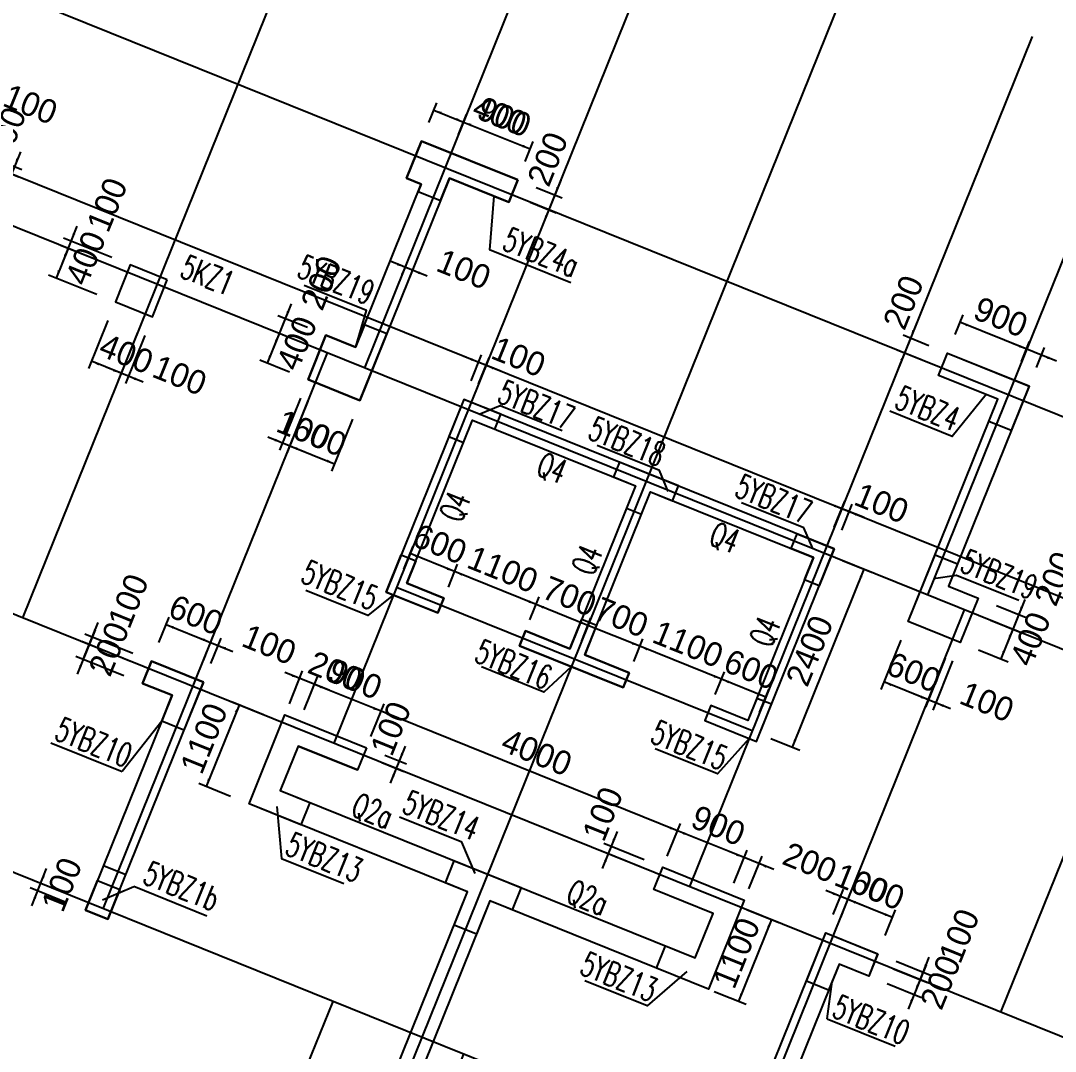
# Model space of a CAD drawing. Extents: x 387171 to 699106, y 11966 to 245688.
# Drawn here: x 540834 to 553783, y 78279 to 91178 of the extents above; entities that cross this region are included whole.
import ezdxf

# ---------------------------------------------------------------- set-up
doc = ezdxf.new("R2010")
doc.units = 0
doc.header["$LTSCALE"] = 100
doc.header["$MEASUREMENT"] = 0
doc.linetypes.add('DASHED', pattern=[19.05, 12.7, -6.35])
for name, color, linetype in [('b边缘构件', 235, 'Continuous'), ('colu-主楼', 7, 'Continuous'), ('COLU_DASH', 9, 'DASHED'), ('DOTE', 253, 'Continuous'), ('wall-主楼', 2, 'Continuous'), ('Y阴影', 254, 'Continuous'), ('剪力墙身标注', 7, 'Continuous'), ('小尺寸', 4, 'Continuous'), ('边缘构件标注', 1, 'Continuous')]:
    doc.layers.add(name, color=color, linetype=linetype)
doc.styles.get("Standard").update_dxf_attribs({"font": 'standard'})
doc.styles.add('tk', font='tk')
doc.dimstyles.get("Standard").update_dxf_attribs({"dimtxt": 300, "dimasz": 100, "dimexe": 100, "dimexo": 250, "dimgap": 100, "dimtad": 0, "dimtoh": 1, "dimdec": 0, "dimdsep": 46, "dimcen": 0.09, "dimclrt": 7, "dimadec": 0, "dimazin": 0, "dimtfac": 1, "dimtdec": 4, "dimtofl": 0, "dimtmove": 0, "dimatfit": 3, "dimfxl": 1, "dimtolj": 1, "dimtzin": 0, "dimarcsym": 0})

# ---------------------------------------------------------------- blocks, each defined once
blk = doc.blocks.new('*D2423')
at = {"layer": '小尺寸', "color": 0, "linetype": 'ByBlock', "lineweight": -2}
for p, q in [((541538, 88606), (541351, 88142)), ((541973, 88215), (541370, 88458)), ((541936, 88122), (541333, 88365))]:
    blk.add_line(p, q, dxfattribs=at)
for points in [[(541463, 88420), (541485, 88519), (541516, 88507)], [(541426, 88328), (541404, 88229), (541373, 88241)]]:
    blk.add_solid(points, dxfattribs=at)
at = {"layer": '小尺寸', "color": 7, "linetype": 'Continuous', "lineweight": -2, "insert": (541916, 88874), "char_height": 300, "width": 476.67, "attachment_point": 5, "rotation": 68.0454, "style": 'tk'}
blk.add_mtext('100', dxfattribs=at)
blk = doc.blocks.new('*D2305')
at = {"layer": '小尺寸', "color": 0, "linetype": 'ByBlock', "lineweight": -2}
for p, q in [((541426, 88328), (541276, 87957)), ((541936, 88122), (541333, 88365)), ((541786, 87751), (541183, 87994))]:
    blk.add_line(p, q, dxfattribs=at)
for points in [[(541426, 88328), (541404, 88229), (541373, 88241)], [(541276, 87957), (541298, 88056), (541329, 88043)]]:
    blk.add_solid(points, dxfattribs=at)
at = {"layer": '小尺寸', "color": 7, "linetype": 'Continuous', "lineweight": -2, "insert": (541646, 88207), "char_height": 300, "width": 576.67, "attachment_point": 5, "rotation": 68.0454, "style": 'tk'}
blk.add_mtext('400', dxfattribs=at)
blk = doc.blocks.new('*D3203')
at = {"layer": '小尺寸', "color": 0, "linetype": 'ByBlock', "lineweight": -2}
for p, q in [((542296, 87276), (542053, 86673)), ((542388, 87239), (542145, 86636)), ((542368, 86654), (541905, 86841))]:
    blk.add_line(p, q, dxfattribs=at)
for points in [[(542090, 86766), (541991, 86788), (542003, 86819)], [(542183, 86729), (542282, 86707), (542269, 86676)]]:
    blk.add_solid(points, dxfattribs=at)
at = {"layer": '小尺寸', "color": 7, "linetype": 'Continuous', "lineweight": -2, "insert": (542824, 86740), "char_height": 300, "width": 476.67, "attachment_point": 5, "rotation": 338.0454, "style": 'tk'}
blk.add_mtext('100', dxfattribs=at)
blk = doc.blocks.new('*D2912')
at = {"layer": '小尺寸', "color": 0, "linetype": 'ByBlock', "lineweight": -2}
for p, q in [((541925, 87426), (541682, 86823)), ((542296, 87276), (542053, 86673)), ((542090, 86766), (541719, 86916))]:
    blk.add_line(p, q, dxfattribs=at)
for points in [[(541719, 86916), (541818, 86894), (541806, 86863)], [(542090, 86766), (541991, 86788), (542003, 86819)]]:
    blk.add_solid(points, dxfattribs=at)
at = {"layer": '小尺寸', "color": 7, "linetype": 'Continuous', "lineweight": -2, "insert": (542156, 87009), "char_height": 300, "width": 576.67, "attachment_point": 5, "rotation": 338.0454, "style": 'tk'}
blk.add_mtext('400', dxfattribs=at)
blk = doc.blocks.new('*D3437')
at = {"layer": '小尺寸', "color": 0, "linetype": 'ByBlock', "lineweight": -2}
for p, q in [((540971, 80101), (541158, 80565)), ((541413, 80138), (540953, 80324)), ((541450, 80231), (540991, 80417))]:
    blk.add_line(p, q, dxfattribs=at)
for points in [[(541084, 80379), (541106, 80478), (541136, 80466)], [(541046, 80286), (541024, 80187), (540993, 80200)]]:
    blk.add_solid(points, dxfattribs=at)
at = {"layer": '小尺寸', "color": 7, "linetype": 'Continuous', "lineweight": -2, "insert": (541348, 80366), "char_height": 300, "width": 476.67, "attachment_point": 5, "rotation": 68.0454, "style": 'tk'}
blk.add_mtext('100', dxfattribs=at)
blk = doc.blocks.new('*D3502')
at = {"layer": '小尺寸', "color": 0, "linetype": 'ByBlock', "lineweight": -2}
for p, q in [((553401, 83932), (553176, 83375)), ((553048, 83859), (553419, 83709)), ((552973, 83673), (553344, 83523))]:
    blk.add_line(p, q, dxfattribs=at)
for points in [[(553326, 83747), (553348, 83845), (553379, 83833)], [(553251, 83561), (553229, 83462), (553198, 83474)]]:
    blk.add_solid(points, dxfattribs=at)
at = {"layer": '小尺寸', "color": 7, "linetype": 'Continuous', "lineweight": -2, "insert": (553777, 84196), "char_height": 300, "width": 566.67, "attachment_point": 5, "rotation": 68.0454, "style": 'tk'}
blk.add_mtext('200', dxfattribs=at)
blk = doc.blocks.new('*D3094')
at = {"layer": '小尺寸', "color": 0, "linetype": 'ByBlock', "lineweight": -2}
for p, q in [((552973, 83673), (553344, 83523)), ((553251, 83561), (553102, 83190)), ((552823, 83302), (553194, 83152))]:
    blk.add_line(p, q, dxfattribs=at)
for points in [[(553251, 83561), (553229, 83462), (553198, 83474)], [(553102, 83190), (553123, 83289), (553154, 83276)]]:
    blk.add_solid(points, dxfattribs=at)
at = {"layer": '小尺寸', "color": 7, "linetype": 'Continuous', "lineweight": -2, "insert": (553472, 83440), "char_height": 300, "width": 576.67, "attachment_point": 5, "rotation": 68.0454, "style": 'tk'}
blk.add_mtext('400', dxfattribs=at)
blk = doc.blocks.new('*D3990')
at = {"layer": '小尺寸', "color": 0, "linetype": 'ByBlock', "lineweight": -2}
for p, q in [((553362, 86913), (553462, 87161)), ((553796, 86918), (553239, 87143)), ((553548, 86838), (553648, 87086))]:
    blk.add_line(p, q, dxfattribs=at)
for points in [[(553425, 87068), (553326, 87090), (553338, 87121)], [(553610, 86993), (553709, 86971), (553697, 86940)]]:
    blk.add_solid(points, dxfattribs=at)
at = {"layer": '小尺寸', "color": 7, "linetype": 'Continuous', "lineweight": -2, "insert": (554247, 87006), "char_height": 300, "width": 566.67, "attachment_point": 5, "rotation": 338.0454, "style": 'tk'}
blk.add_mtext('200', dxfattribs=at)
blk = doc.blocks.new('*D3899')
at = {"layer": '小尺寸', "color": 0, "linetype": 'ByBlock', "lineweight": -2}
for p, q in [((552528, 87249), (552628, 87497)), ((553425, 87068), (552590, 87404)), ((553362, 86913), (553462, 87161))]:
    blk.add_line(p, q, dxfattribs=at)
for points in [[(552590, 87404), (552689, 87382), (552677, 87352)], [(553425, 87068), (553326, 87090), (553338, 87121)]]:
    blk.add_solid(points, dxfattribs=at)
at = {"layer": '小尺寸', "color": 7, "linetype": 'Continuous', "lineweight": -2, "insert": (553101, 87468), "char_height": 300, "width": 556.67, "attachment_point": 5, "rotation": 338.0454, "style": 'tk'}
blk.add_mtext('900', dxfattribs=at)
blk = doc.blocks.new('*D3651')
at = {"layer": '小尺寸', "color": 0, "linetype": 'ByBlock', "lineweight": -2}
for p, q in [((552405, 83201), (552157, 82585)), ((552498, 83164), (552250, 82548)), ((552473, 82566), (552009, 82753))]:
    blk.add_line(p, q, dxfattribs=at)
for points in [[(552194, 82678), (552095, 82700), (552108, 82731)], [(552287, 82641), (552386, 82619), (552374, 82588)]]:
    blk.add_solid(points, dxfattribs=at)
at = {"layer": '小尺寸', "color": 7, "linetype": 'Continuous', "lineweight": -2, "insert": (552928, 82652), "char_height": 300, "width": 476.67, "attachment_point": 5, "rotation": 338.0454, "style": 'tk'}
blk.add_mtext('100', dxfattribs=at)
blk = doc.blocks.new('*D4401')
at = {"layer": '小尺寸', "color": 0, "linetype": 'ByBlock', "lineweight": -2}
for p, q in [((551849, 83425), (551600, 82809)), ((552405, 83201), (552157, 82585)), ((552194, 82678), (551638, 82902))]:
    blk.add_line(p, q, dxfattribs=at)
for points in [[(551638, 82902), (551737, 82880), (551724, 82849)], [(552194, 82678), (552095, 82700), (552108, 82731)]]:
    blk.add_solid(points, dxfattribs=at)
at = {"layer": '小尺寸', "color": 7, "linetype": 'Continuous', "lineweight": -2, "insert": (552010, 83022), "char_height": 300, "width": 556.67, "attachment_point": 5, "rotation": 338.0454, "style": 'tk'}
blk.add_mtext('600', dxfattribs=at)
blk = doc.blocks.new('*D4143')
at = {"layer": '小尺寸', "color": 0, "linetype": 'ByBlock', "lineweight": -2}
for p, q in [((551389, 84958), (550925, 85145)), ((551017, 84839), (551148, 85163)), ((551110, 84801), (551240, 85126))]:
    blk.add_line(p, q, dxfattribs=at)
for points in [[(551110, 85071), (551011, 85093), (551024, 85123)], [(551203, 85033), (551302, 85011), (551290, 84980)]]:
    blk.add_solid(points, dxfattribs=at)
at = {"layer": '小尺寸', "color": 7, "linetype": 'Continuous', "lineweight": -2, "insert": (551610, 85139), "char_height": 300, "width": 476.67, "attachment_point": 5, "rotation": 338.0454, "style": 'tk'}
blk.add_mtext('100', dxfattribs=at)
blk = doc.blocks.new('*D469')
at = {"layer": '小尺寸', "color": 0, "linetype": 'ByBlock', "lineweight": -2}
for p, q in [((546844, 86790), (546380, 86977)), ((546472, 86671), (546603, 86995)), ((546565, 86633), (546696, 86958))]:
    blk.add_line(p, q, dxfattribs=at)
for points in [[(546566, 86903), (546467, 86925), (546479, 86955)], [(546658, 86865), (546757, 86843), (546745, 86812)]]:
    blk.add_solid(points, dxfattribs=at)
at = {"layer": '小尺寸', "color": 7, "linetype": 'Continuous', "lineweight": -2, "insert": (547066, 86971), "char_height": 300, "width": 476.67, "attachment_point": 5, "rotation": 338.0454, "style": 'tk'}
blk.add_mtext('100', dxfattribs=at)
blk = doc.blocks.new('*D201')
at = {"layer": '小尺寸', "color": 0, "linetype": 'ByBlock', "lineweight": -2}
for p, q in [((551388, 84312), (550491, 82086)), ((551118, 84421), (551481, 84274)), ((550221, 82195), (550584, 82048))]:
    blk.add_line(p, q, dxfattribs=at)
for points in [[(551388, 84312), (551366, 84213), (551336, 84225)], [(550491, 82086), (550513, 82185), (550544, 82172)]]:
    blk.add_solid(points, dxfattribs=at)
at = {"layer": '小尺寸', "color": 7, "linetype": 'Continuous', "lineweight": -2, "insert": (550708, 83292), "char_height": 300, "width": 785, "attachment_point": 5, "rotation": 68.0454, "style": 'tk'}
blk.add_mtext('2400', dxfattribs=at)
blk = doc.blocks.new('*D1823')
at = {"layer": '小尺寸', "color": 0, "linetype": 'ByBlock', "lineweight": -2}
for p, q in [((549526, 82744), (549641, 83030)), ((550160, 82713), (549603, 82937)), ((550082, 82520), (550197, 82806))]:
    blk.add_line(p, q, dxfattribs=at)
for points in [[(549603, 82937), (549702, 82915), (549690, 82885)], [(550160, 82713), (550061, 82735), (550073, 82766)]]:
    blk.add_solid(points, dxfattribs=at)
at = {"layer": '小尺寸', "color": 7, "linetype": 'Continuous', "lineweight": -2, "insert": (549975, 83057), "char_height": 300, "width": 556.67, "attachment_point": 5, "rotation": 338.0454, "style": 'tk'}
blk.add_mtext('600', dxfattribs=at)
blk = doc.blocks.new('*D1424')
at = {"layer": '小尺寸', "color": 0, "linetype": 'ByBlock', "lineweight": -2}
for p, q in [((548506, 83156), (548621, 83441)), ((549603, 82937), (548583, 83349)), ((549526, 82744), (549641, 83030))]:
    blk.add_line(p, q, dxfattribs=at)
for points in [[(548583, 83349), (548682, 83327), (548670, 83296)], [(549603, 82937), (549505, 82959), (549517, 82990)]]:
    blk.add_solid(points, dxfattribs=at)
at = {"layer": '小尺寸', "color": 7, "linetype": 'Continuous', "lineweight": -2, "insert": (549187, 83375), "char_height": 300, "width": 685, "attachment_point": 5, "rotation": 338.0454, "style": 'tk'}
blk.add_mtext('1100', dxfattribs=at)
blk = doc.blocks.new('*D2313')
at = {"layer": '小尺寸', "color": 0, "linetype": 'ByBlock', "lineweight": -2}
for p, q in [((547856, 83417), (547971, 83703)), ((548583, 83349), (547934, 83610)), ((548506, 83156), (548621, 83441))]:
    blk.add_line(p, q, dxfattribs=at)
for points in [[(547934, 83610), (548033, 83588), (548021, 83558)], [(548583, 83349), (548484, 83371), (548497, 83401)]]:
    blk.add_solid(points, dxfattribs=at)
at = {"layer": '小尺寸', "color": 7, "linetype": 'Continuous', "lineweight": -2, "insert": (548352, 83711), "char_height": 300, "width": 566.67, "attachment_point": 5, "rotation": 338.0454, "style": 'tk'}
blk.add_mtext('700', dxfattribs=at)
blk = doc.blocks.new('*D2208')
at = {"layer": '小尺寸', "color": 0, "linetype": 'ByBlock', "lineweight": -2}
for p, q in [((547207, 83679), (547322, 83965)), ((547934, 83610), (547285, 83872)), ((547856, 83417), (547971, 83703))]:
    blk.add_line(p, q, dxfattribs=at)
for points in [[(547285, 83872), (547384, 83850), (547371, 83819)], [(547934, 83610), (547835, 83632), (547847, 83663)]]:
    blk.add_solid(points, dxfattribs=at)
at = {"layer": '小尺寸', "color": 7, "linetype": 'Continuous', "lineweight": -2, "insert": (547703, 83973), "char_height": 300, "width": 566.67, "attachment_point": 5, "rotation": 338.0454, "style": 'tk'}
blk.add_mtext('700', dxfattribs=at)
blk = doc.blocks.new('*D1956')
at = {"layer": '小尺寸', "color": 0, "linetype": 'ByBlock', "lineweight": -2}
for p, q in [((546187, 84090), (546302, 84376)), ((547285, 83872), (546265, 84283)), ((547207, 83679), (547322, 83965))]:
    blk.add_line(p, q, dxfattribs=at)
for points in [[(546265, 84283), (546364, 84261), (546351, 84231)], [(547285, 83872), (547186, 83894), (547198, 83925)]]:
    blk.add_solid(points, dxfattribs=at)
at = {"layer": '小尺寸', "color": 7, "linetype": 'Continuous', "lineweight": -2, "insert": (546868, 84310), "char_height": 300, "width": 685, "attachment_point": 5, "rotation": 338.0454, "style": 'tk'}
blk.add_mtext('1100', dxfattribs=at)
blk = doc.blocks.new('*D2747')
at = {"layer": '小尺寸', "color": 0, "linetype": 'ByBlock', "lineweight": -2}
for p, q in [((545630, 84315), (545745, 84600)), ((546265, 84283), (545708, 84508)), ((546187, 84090), (546302, 84376))]:
    blk.add_line(p, q, dxfattribs=at)
for points in [[(545708, 84508), (545807, 84486), (545795, 84455)], [(546265, 84283), (546166, 84305), (546178, 84336)]]:
    blk.add_solid(points, dxfattribs=at)
at = {"layer": '小尺寸', "color": 7, "linetype": 'Continuous', "lineweight": -2, "insert": (546080, 84627), "char_height": 300, "width": 556.67, "attachment_point": 5, "rotation": 338.0454, "style": 'tk'}
blk.add_mtext('600', dxfattribs=at)
blk = doc.blocks.new('*D2466')
at = {"layer": '小尺寸', "color": 0, "linetype": 'ByBlock', "lineweight": -2}
for p, q in [((545942, 89904), (546042, 90152)), ((546005, 90059), (546376, 89909)), ((546313, 89754), (546413, 90002))]:
    blk.add_line(p, q, dxfattribs=at)
for points in [[(546005, 90059), (546104, 90037), (546092, 90006)], [(546376, 89909), (546277, 89931), (546290, 89962)]]:
    blk.add_solid(points, dxfattribs=at)
at = {"layer": '小尺寸', "color": 7, "linetype": 'Continuous', "lineweight": -2, "insert": (546830, 89996), "char_height": 300, "width": 576.67, "attachment_point": 5, "rotation": 338.0454, "style": 'tk'}
blk.add_mtext('400', dxfattribs=at)
blk = doc.blocks.new('*D3578')
at = {"layer": '小尺寸', "color": 0, "linetype": 'ByBlock', "lineweight": -2}
for p, q in [((546313, 89754), (546413, 90002)), ((546376, 89909), (547211, 89573)), ((547148, 89417), (547248, 89666))]:
    blk.add_line(p, q, dxfattribs=at)
for points in [[(546376, 89909), (546475, 89887), (546463, 89856)], [(547211, 89573), (547112, 89595), (547124, 89626)]]:
    blk.add_solid(points, dxfattribs=at)
at = {"layer": '小尺寸', "color": 7, "linetype": 'Continuous', "lineweight": -2, "insert": (546887, 89973), "char_height": 300, "width": 556.67, "attachment_point": 5, "rotation": 338.0454, "style": 'tk'}
blk.add_mtext('900', dxfattribs=at)
blk = doc.blocks.new('*D3315')
at = {"layer": '小尺寸', "color": 0, "linetype": 'ByBlock', "lineweight": -2}
for p, q in [((544219, 87633), (543994, 87077)), ((544422, 87336), (544051, 87485)), ((544347, 87150), (543976, 87299))]:
    blk.add_line(p, q, dxfattribs=at)
for points in [[(544144, 87448), (544166, 87547), (544197, 87534)], [(544069, 87262), (544047, 87163), (544016, 87176)]]:
    blk.add_solid(points, dxfattribs=at)
at = {"layer": '小尺寸', "color": 7, "linetype": 'Continuous', "lineweight": -2, "insert": (544595, 87897), "char_height": 300, "width": 566.67, "attachment_point": 5, "rotation": 68.0454, "style": 'tk'}
blk.add_mtext('200', dxfattribs=at)
blk = doc.blocks.new('*D4075')
at = {"layer": '小尺寸', "color": 0, "linetype": 'ByBlock', "lineweight": -2}
for p, q in [((544347, 87150), (543976, 87299)), ((544069, 87262), (543919, 86891)), ((544198, 86779), (543827, 86928))]:
    blk.add_line(p, q, dxfattribs=at)
for points in [[(544069, 87262), (544047, 87163), (544016, 87176)], [(543919, 86891), (543941, 86990), (543972, 86978)]]:
    blk.add_solid(points, dxfattribs=at)
at = {"layer": '小尺寸', "color": 7, "linetype": 'Continuous', "lineweight": -2, "insert": (544290, 87141), "char_height": 300, "width": 576.67, "attachment_point": 5, "rotation": 68.0454, "style": 'tk'}
blk.add_mtext('400', dxfattribs=at)
blk = doc.blocks.new('*D3829')
at = {"layer": '小尺寸', "color": 0, "linetype": 'ByBlock', "lineweight": -2}
for p, q in [((544336, 86454), (544073, 85801)), ((544429, 86416), (544166, 85764)), ((543925, 85969), (544389, 85782))]:
    blk.add_line(p, q, dxfattribs=at)
for points in [[(544110, 85894), (544011, 85916), (544024, 85947)], [(544203, 85856), (544302, 85834), (544290, 85804)]]:
    blk.add_solid(points, dxfattribs=at)
at = {"layer": '小尺寸', "color": 7, "linetype": 'Continuous', "lineweight": -2, "insert": (544377, 86056), "char_height": 300, "width": 476.67, "attachment_point": 5, "rotation": 338.0454, "style": 'tk'}
blk.add_mtext('100', dxfattribs=at)
blk = doc.blocks.new('*D3709')
at = {"layer": '小尺寸', "color": 0, "linetype": 'ByBlock', "lineweight": -2}
for p, q in [((544429, 86416), (544166, 85764)), ((544985, 86192), (544722, 85539)), ((544203, 85856), (544760, 85632))]:
    blk.add_line(p, q, dxfattribs=at)
for points in [[(544203, 85856), (544302, 85834), (544290, 85804)], [(544760, 85632), (544661, 85654), (544673, 85685)]]:
    blk.add_solid(points, dxfattribs=at)
at = {"layer": '小尺寸', "color": 7, "linetype": 'Continuous', "lineweight": -2, "insert": (544575, 85976), "char_height": 300, "width": 556.67, "attachment_point": 5, "rotation": 338.0454, "style": 'tk'}
blk.add_mtext('600', dxfattribs=at)
blk = doc.blocks.new('*D4221')
at = {"layer": '小尺寸', "color": 0, "linetype": 'ByBlock', "lineweight": -2}
for p, q in [((540501, 90045), (540037, 90232)), ((540111, 89882), (540260, 90250)), ((540204, 89844), (540352, 90212))]:
    blk.add_line(p, q, dxfattribs=at)
for points in [[(540222, 90157), (540123, 90179), (540136, 90210)], [(540315, 90120), (540414, 90098), (540402, 90067)]]:
    blk.add_solid(points, dxfattribs=at)
at = {"layer": '小尺寸', "color": 7, "linetype": 'Continuous', "lineweight": -2, "insert": (540956, 90131), "char_height": 300, "width": 476.67, "attachment_point": 5, "rotation": 338.0454, "style": 'tk'}
blk.add_mtext('100', dxfattribs=at)
blk = doc.blocks.new('*D290')
at = {"layer": '小尺寸', "color": 0, "linetype": 'ByBlock', "lineweight": -2}
for p, q in [((540343, 89519), (540848, 89315)), ((540830, 89538), (540643, 89074)), ((540305, 89426), (540811, 89222))]:
    blk.add_line(p, q, dxfattribs=at)
for points in [[(540756, 89353), (540777, 89452), (540808, 89439)], [(540718, 89260), (540696, 89161), (540665, 89173)]]:
    blk.add_solid(points, dxfattribs=at)
at = {"layer": '小尺寸', "color": 7, "linetype": 'Continuous', "lineweight": -2, "insert": (540650, 89760), "char_height": 300, "width": 476.67, "attachment_point": 5, "rotation": 68.0454, "style": 'tk'}
blk.add_mtext('100', dxfattribs=at)
blk = doc.blocks.new('*D2403')
at = {"layer": '小尺寸', "color": 0, "linetype": 'ByBlock', "lineweight": -2}
for p, q in [((551097, 79955), (551225, 80272)), ((551744, 79955), (551187, 80180)), ((551653, 79730), (551781, 80048))]:
    blk.add_line(p, q, dxfattribs=at)
for points in [[(551187, 80180), (551286, 80158), (551274, 80127)], [(551744, 79955), (551645, 79977), (551657, 80008)]]:
    blk.add_solid(points, dxfattribs=at)
at = {"layer": '小尺寸', "color": 7, "linetype": 'Continuous', "lineweight": -2, "insert": (551559, 80299), "char_height": 300, "width": 556.67, "attachment_point": 5, "rotation": 338.0454, "style": 'tk'}
blk.add_mtext('600', dxfattribs=at)
blk = doc.blocks.new('*D3356')
at = {"layer": '小尺寸', "color": 0, "linetype": 'ByBlock', "lineweight": -2}
for p, q in [((551373, 80105), (550909, 80292)), ((551004, 79992), (551132, 80310)), ((551097, 79955), (551225, 80272))]:
    blk.add_line(p, q, dxfattribs=at)
for points in [[(551095, 80217), (550996, 80239), (551008, 80270)], [(551187, 80180), (551286, 80158), (551274, 80127)]]:
    blk.add_solid(points, dxfattribs=at)
at = {"layer": '小尺寸', "color": 7, "linetype": 'Continuous', "lineweight": -2, "insert": (551361, 80379), "char_height": 300, "width": 476.67, "attachment_point": 5, "rotation": 338.0454, "style": 'tk'}
blk.add_mtext('100', dxfattribs=at)
blk = doc.blocks.new('*D3253')
at = {"layer": '小尺寸', "color": 0, "linetype": 'ByBlock', "lineweight": -2}
for p, q in [((551792, 79405), (552220, 79232)), ((552202, 79455), (552015, 78991)), ((551754, 79312), (552183, 79139))]:
    blk.add_line(p, q, dxfattribs=at)
for points in [[(552128, 79270), (552149, 79369), (552180, 79356)], [(552090, 79177), (552068, 79078), (552037, 79090)]]:
    blk.add_solid(points, dxfattribs=at)
at = {"layer": '小尺寸', "color": 7, "linetype": 'Continuous', "lineweight": -2, "insert": (552580, 79724), "char_height": 300, "width": 476.67, "attachment_point": 5, "rotation": 68.0454, "style": 'tk'}
blk.add_mtext('100', dxfattribs=at)
blk = doc.blocks.new('*D4159')
at = {"layer": '小尺寸', "color": 0, "linetype": 'ByBlock', "lineweight": -2}
for p, q in [((551754, 79312), (552183, 79139)), ((552165, 79362), (551941, 78806)), ((551679, 79127), (552108, 78954))]:
    blk.add_line(p, q, dxfattribs=at)
for points in [[(552090, 79177), (552112, 79276), (552143, 79263)], [(552015, 78991), (551993, 78892), (551963, 78905)]]:
    blk.add_solid(points, dxfattribs=at)
at = {"layer": '小尺寸', "color": 7, "linetype": 'Continuous', "lineweight": -2, "insert": (552346, 79144), "char_height": 300, "width": 566.67, "attachment_point": 5, "rotation": 68.0454, "style": 'tk'}
blk.add_mtext('200', dxfattribs=at)
blk = doc.blocks.new('*D4700')
at = {"layer": '小尺寸', "color": 0, "linetype": 'ByBlock', "lineweight": -2}
for p, q in [((550260, 80553), (549703, 80778)), ((549761, 80385), (549926, 80796)), ((549946, 80311), (550112, 80721))]:
    blk.add_line(p, q, dxfattribs=at)
for points in [[(549889, 80703), (549790, 80725), (549802, 80756)], [(550074, 80628), (550173, 80606), (550161, 80575)]]:
    blk.add_solid(points, dxfattribs=at)
at = {"layer": '小尺寸', "color": 7, "linetype": 'Continuous', "lineweight": -2, "insert": (550711, 80641), "char_height": 300, "width": 566.67, "attachment_point": 5, "rotation": 338.0454, "style": 'tk'}
blk.add_mtext('200', dxfattribs=at)
blk = doc.blocks.new('*D4578')
at = {"layer": '小尺寸', "color": 0, "linetype": 'ByBlock', "lineweight": -2}
for p, q in [((548926, 80722), (549091, 81132)), ((549889, 80703), (549054, 81039)), ((549761, 80385), (549926, 80796))]:
    blk.add_line(p, q, dxfattribs=at)
for points in [[(549054, 81039), (549153, 81018), (549141, 80987)], [(549889, 80703), (549790, 80725), (549802, 80756)]]:
    blk.add_solid(points, dxfattribs=at)
at = {"layer": '小尺寸', "color": 7, "linetype": 'Continuous', "lineweight": -2, "insert": (549565, 81103), "char_height": 300, "width": 556.67, "attachment_point": 5, "rotation": 338.0454, "style": 'tk'}
blk.add_mtext('900', dxfattribs=at)
blk = doc.blocks.new('*D4310')
at = {"layer": '小尺寸', "color": 0, "linetype": 'ByBlock', "lineweight": -2}
for p, q in [((545216, 82217), (545382, 82628)), ((549054, 81039), (545344, 82535)), ((548926, 80722), (549091, 81132))]:
    blk.add_line(p, q, dxfattribs=at)
for points in [[(545344, 82535), (545443, 82513), (545431, 82482)], [(549054, 81039), (548955, 81061), (548968, 81092)]]:
    blk.add_solid(points, dxfattribs=at)
at = {"layer": '小尺寸', "color": 7, "linetype": 'Continuous', "lineweight": -2, "insert": (547293, 82019), "char_height": 300, "width": 790, "attachment_point": 5, "rotation": 338.0454, "style": 'tk'}
blk.add_mtext('4000', dxfattribs=at)
blk = doc.blocks.new('*D337')
at = {"layer": '小尺寸', "color": 0, "linetype": 'ByBlock', "lineweight": -2}
for p, q in [((544381, 82554), (544547, 82964)), ((545344, 82535), (544509, 82871)), ((545216, 82217), (545382, 82628))]:
    blk.add_line(p, q, dxfattribs=at)
for points in [[(544509, 82871), (544608, 82849), (544596, 82819)], [(545344, 82535), (545245, 82557), (545258, 82588)]]:
    blk.add_solid(points, dxfattribs=at)
at = {"layer": '小尺寸', "color": 7, "linetype": 'Continuous', "lineweight": -2, "insert": (545020, 82935), "char_height": 300, "width": 556.67, "attachment_point": 5, "rotation": 338.0454, "style": 'tk'}
blk.add_mtext('900', dxfattribs=at)
blk = doc.blocks.new('*D69')
at = {"layer": '小尺寸', "color": 0, "linetype": 'ByBlock', "lineweight": -2}
for p, q in [((544695, 82797), (544138, 83021)), ((544196, 82629), (544361, 83039)), ((544381, 82554), (544547, 82964))]:
    blk.add_line(p, q, dxfattribs=at)
for points in [[(544324, 82946), (544225, 82968), (544237, 82999)], [(544509, 82871), (544608, 82849), (544596, 82819)]]:
    blk.add_solid(points, dxfattribs=at)
at = {"layer": '小尺寸', "color": 7, "linetype": 'Continuous', "lineweight": -2, "insert": (544771, 83035), "char_height": 300, "width": 566.67, "attachment_point": 5, "rotation": 338.0454, "style": 'tk'}
blk.add_mtext('200', dxfattribs=at)
blk = doc.blocks.new('*D1163')
at = {"layer": '小尺寸', "color": 0, "linetype": 'ByBlock', "lineweight": -2}
for p, q in [((548299, 81028), (548112, 80565)), ((548638, 80676), (548132, 80880)), ((548601, 80583), (548094, 80788))]:
    blk.add_line(p, q, dxfattribs=at)
for points in [[(548224, 80843), (548246, 80942), (548277, 80930)], [(548187, 80750), (548165, 80651), (548134, 80664)]]:
    blk.add_solid(points, dxfattribs=at)
at = {"layer": '小尺寸', "color": 7, "linetype": 'Continuous', "lineweight": -2, "insert": (548119, 81250), "char_height": 300, "width": 476.67, "attachment_point": 5, "rotation": 68.0454, "style": 'tk'}
blk.add_mtext('100', dxfattribs=at)
blk = doc.blocks.new('*D920')
at = {"layer": '小尺寸', "color": 0, "linetype": 'ByBlock', "lineweight": -2}
for p, q in [((545392, 81985), (545664, 81875)), ((545646, 82098), (545460, 81634)), ((545355, 81892), (545627, 81782))]:
    blk.add_line(p, q, dxfattribs=at)
for points in [[(545572, 81912), (545594, 82011), (545625, 81999)], [(545534, 81820), (545512, 81721), (545481, 81733)]]:
    blk.add_solid(points, dxfattribs=at)
at = {"layer": '小尺寸', "color": 7, "linetype": 'Continuous', "lineweight": -2, "insert": (545466, 82320), "char_height": 300, "width": 476.67, "attachment_point": 5, "rotation": 68.0454, "style": 'tk'}
blk.add_mtext('100', dxfattribs=at)
blk = doc.blocks.new('*D3924')
at = {"layer": '小尺寸', "color": 0, "linetype": 'ByBlock', "lineweight": -2}
for p, q in [((542564, 83394), (542692, 83712)), ((542654, 83619), (543211, 83395)), ((543120, 83170), (543248, 83488))]:
    blk.add_line(p, q, dxfattribs=at)
for points in [[(542654, 83619), (542753, 83597), (542741, 83566)], [(543211, 83395), (543112, 83417), (543124, 83448)]]:
    blk.add_solid(points, dxfattribs=at)
at = {"layer": '小尺寸', "color": 7, "linetype": 'Continuous', "lineweight": -2, "insert": (543026, 83739), "char_height": 300, "width": 556.67, "attachment_point": 5, "rotation": 338.0454, "style": 'tk'}
blk.add_mtext('600', dxfattribs=at)
blk = doc.blocks.new('*D239')
at = {"layer": '小尺寸', "color": 0, "linetype": 'ByBlock', "lineweight": -2}
for p, q in [((543025, 83470), (543489, 83283)), ((543120, 83170), (543248, 83488)), ((543213, 83133), (543341, 83450))]:
    blk.add_line(p, q, dxfattribs=at)
for points in [[(543211, 83395), (543112, 83417), (543124, 83448)], [(543304, 83357), (543403, 83336), (543390, 83305)]]:
    blk.add_solid(points, dxfattribs=at)
at = {"layer": '小尺寸', "color": 7, "linetype": 'Continuous', "lineweight": -2, "insert": (543945, 83369), "char_height": 300, "width": 476.67, "attachment_point": 5, "rotation": 338.0454, "style": 'tk'}
blk.add_mtext('100', dxfattribs=at)
blk = doc.blocks.new('*D4172')
at = {"layer": '小尺寸', "color": 0, "linetype": 'ByBlock', "lineweight": -2}
for p, q in [((541616, 83183), (541803, 83647)), ((542201, 83163), (541598, 83406)), ((542238, 83256), (541635, 83499))]:
    blk.add_line(p, q, dxfattribs=at)
for points in [[(541728, 83462), (541750, 83561), (541781, 83548)], [(541691, 83369), (541669, 83270), (541638, 83282)]]:
    blk.add_solid(points, dxfattribs=at)
at = {"layer": '小尺寸', "color": 7, "linetype": 'Continuous', "lineweight": -2, "insert": (542181, 83916), "char_height": 300, "width": 476.67, "attachment_point": 5, "rotation": 68.0454, "style": 'tk'}
blk.add_mtext('100', dxfattribs=at)
blk = doc.blocks.new('*D1761')
at = {"layer": '小尺寸', "color": 0, "linetype": 'ByBlock', "lineweight": -2}
for p, q in [((546088, 78362), (546470, 78208)), ((546377, 78245), (545442, 75927)), ((545153, 76043), (545535, 75889))]:
    blk.add_line(p, q, dxfattribs=at)
for points in [[(546377, 78245), (546355, 78146), (546324, 78159)], [(545442, 75927), (545464, 76026), (545495, 76013)]]:
    blk.add_solid(points, dxfattribs=at)
at = {"layer": '小尺寸', "color": 7, "linetype": 'Continuous', "lineweight": -2, "insert": (545678, 77179), "char_height": 300, "width": 780, "attachment_point": 5, "rotation": 68.0454, "style": 'tk'}
blk.add_mtext('2500', dxfattribs=at)
blk = doc.blocks.new('*D3604')
at = {"layer": '小尺寸', "color": 0, "linetype": 'ByBlock', "lineweight": -2}
for p, q in [((543871, 82490), (543473, 82651)), ((543566, 82613), (543154, 81593)), ((543459, 81470), (543062, 81630))]:
    blk.add_line(p, q, dxfattribs=at)
for points in [[(543566, 82613), (543544, 82514), (543513, 82527)], [(543154, 81593), (543176, 81692), (543207, 81679)]]:
    blk.add_solid(points, dxfattribs=at)
at = {"layer": '小尺寸', "color": 7, "linetype": 'Continuous', "lineweight": -2, "insert": (543128, 82196), "char_height": 300, "width": 685, "attachment_point": 5, "rotation": 68.0454, "style": 'tk'}
blk.add_mtext('1100', dxfattribs=at)
blk = doc.blocks.new('*D3344')
at = {"layer": '小尺寸', "color": 0, "linetype": 'ByBlock', "lineweight": -2}
for p, q in [((549925, 80050), (550323, 79889)), ((550230, 79927), (549819, 78906)), ((549514, 79029), (549912, 78869))]:
    blk.add_line(p, q, dxfattribs=at)
for points in [[(550230, 79927), (550208, 79828), (550177, 79840)], [(549819, 78906), (549841, 79005), (549872, 78993)]]:
    blk.add_solid(points, dxfattribs=at)
at = {"layer": '小尺寸', "color": 7, "linetype": 'Continuous', "lineweight": -2, "insert": (549793, 79510), "char_height": 300, "width": 685, "attachment_point": 5, "rotation": 68.0454, "style": 'tk'}
blk.add_mtext('1100', dxfattribs=at)
blk = doc.blocks.new('*D735')
at = {"layer": '小尺寸', "color": 0, "linetype": 'ByBlock', "lineweight": -2}
for p, q in [((541765, 83554), (541541, 82998)), ((542201, 83163), (541598, 83406)), ((542126, 82978), (541523, 83221))]:
    blk.add_line(p, q, dxfattribs=at)
for points in [[(541691, 83369), (541713, 83468), (541744, 83455)], [(541616, 83183), (541594, 83084), (541563, 83097)]]:
    blk.add_solid(points, dxfattribs=at)
at = {"layer": '小尺寸', "color": 7, "linetype": 'Continuous', "lineweight": -2, "insert": (541939, 83316), "char_height": 300, "width": 566.67, "attachment_point": 5, "rotation": 68.0454, "style": 'tk'}
blk.add_mtext('200', dxfattribs=at)
blk = doc.blocks.new('*D306')
at = {"layer": '小尺寸', "color": 0, "linetype": 'ByBlock', "lineweight": -2}
for p, q in [((547593, 89184), (547369, 88627)), ((547286, 89092), (547611, 88961)), ((547212, 88906), (547536, 88775))]:
    blk.add_line(p, q, dxfattribs=at)
for points in [[(547518, 88998), (547540, 89097), (547571, 89085)], [(547443, 88813), (547421, 88714), (547391, 88726)]]:
    blk.add_solid(points, dxfattribs=at)
at = {"layer": '小尺寸', "color": 7, "linetype": 'Continuous', "lineweight": -2, "insert": (547430, 89447), "char_height": 300, "width": 566.67, "attachment_point": 5, "rotation": 68.0454, "style": 'tk'}
blk.add_mtext('200', dxfattribs=at)
blk = doc.blocks.new('*D1264')
at = {"layer": '小尺寸', "color": 0, "linetype": 'ByBlock', "lineweight": -2}
for p, q in [((552045, 87389), (551821, 86833)), ((552202, 87110), (551877, 87241)), ((552127, 86925), (551803, 87055))]:
    blk.add_line(p, q, dxfattribs=at)
for points in [[(551970, 87204), (551992, 87303), (552023, 87290)], [(551895, 87018), (551873, 86919), (551842, 86932)]]:
    blk.add_solid(points, dxfattribs=at)
at = {"layer": '小尺寸', "color": 7, "linetype": 'Continuous', "lineweight": -2, "insert": (551882, 87653), "char_height": 300, "width": 566.67, "attachment_point": 5, "rotation": 68.0454, "style": 'tk'}
blk.add_mtext('200', dxfattribs=at)
blk = doc.blocks.new('*D1149')
at = {"layer": '小尺寸', "color": 0, "linetype": 'ByBlock', "lineweight": -2}
for p, q in [((545922, 87981), (545458, 88168)), ((545641, 88086), (545606, 88000)), ((545734, 88048), (545699, 87963))]:
    blk.add_line(p, q, dxfattribs=at)
for points in [[(545644, 88093), (545545, 88115), (545557, 88146)], [(545737, 88056), (545836, 88034), (545823, 88003)]]:
    blk.add_solid(points, dxfattribs=at)
at = {"layer": '小尺寸', "color": 7, "linetype": 'Continuous', "lineweight": -2, "insert": (546380, 88066), "char_height": 300, "width": 476.67, "attachment_point": 5, "rotation": 338.0454, "style": 'tk'}
blk.add_mtext('100', dxfattribs=at)

msp = doc.modelspace()

# ---------------------------------------------------------------- hatches: boundary and pattern name
at = {"layer": 'Y阴影'}
h = msp.add_hatch(dxfattribs=at)
h.set_pattern_fill('ANSI31', color=256, scale=25, angle=-21.95462, style=0)
h.set_pattern_definition([])
h.paths.add_polyline_path([(547054.7, 89185.6), (545848.9, 89671.7), (545662, 89207.9), (545847.5, 89133.1), (545810, 89040.1), (546088.3, 88928), (546200.4, 89206.2), (546942.4, 88907.1)], flags=0)
h = msp.add_hatch(dxfattribs=at)
h.set_pattern_fill('ANSI31', color=256, scale=25, angle=-21.95462, style=0)
h.set_pattern_definition([])
h.paths.add_polyline_path([(545415.3, 87258.5), (545137, 87370.7), (545025, 87092.7), (544654, 87242.2), (544429.6, 86685.5), (545078.8, 86423.8)], flags=0)
h = msp.add_hatch(dxfattribs=at)
h.set_pattern_fill('ANSI31', color=256, scale=25, angle=-21.95462, style=0)
h.set_pattern_definition([])
h.paths.add_polyline_path([(553454.3, 86605.9), (553229.9, 86049.1), (552951.6, 86161.3), (553063.8, 86439.5), (552321.8, 86738.6), (552434.1, 87017.2)], flags=0)
h = msp.add_hatch(dxfattribs=at)
h.set_pattern_fill('ANSI31', color=256, scale=25, angle=-21.95462, style=0)
h.set_pattern_definition([])
h.paths.add_polyline_path([(546378.7, 86438.9), (546191.8, 85975.1), (546377.3, 85900.3), (546489.4, 86178.6), (546767.7, 86066.4), (546842.5, 86251.9)], flags=0)
h = msp.add_hatch(dxfattribs=at)
h.set_pattern_fill('ANSI31', color=256, scale=25, angle=-21.95462, style=0)
h.set_pattern_definition([])
h.paths.add_polyline_path([(548326.4, 85653.7), (549068.4, 85354.6), (548993.6, 85169.1), (548715.4, 85281.3), (548603.2, 85003), (548417.7, 85077.8), (548529.9, 85356.1), (548251.7, 85468.2)], flags=0)
h = msp.add_hatch(dxfattribs=at)
h.set_pattern_fill('ANSI31', color=256, scale=25, angle=-21.95462, style=0)
h.set_pattern_definition([])
h.paths.add_polyline_path([(551016.1, 84569.5), (550829.2, 84105.8), (550643.7, 84180.5), (550755.8, 84458.8), (550477.6, 84570.9), (550552.4, 84756.4)], flags=0)
h = msp.add_hatch(dxfattribs=at)
h.set_pattern_fill('ANSI31', color=256, scale=25, angle=-21.95462, style=0)
h.set_pattern_definition([])
h.paths.add_polyline_path([(545406.7, 84027.4), (545593.6, 84491.2), (545779.1, 84416.4), (545666.9, 84138.1), (546130.7, 83951.2), (546055.9, 83765.7)], flags=0)
h = msp.add_hatch(dxfattribs=at)
h.set_pattern_fill('ANSI31', color=256, scale=25, angle=-21.95462, style=0)
h.set_pattern_definition([])
h.paths.add_polyline_path([(552278.6, 84491.8), (552556.9, 84379.7), (552444.8, 84101.7), (552815.8, 83952.2), (552591.4, 83395.4), (551942.2, 83657.1)], flags=0)
h = msp.add_hatch(dxfattribs=at)
h.set_pattern_fill('ANSI31', color=256, scale=25, angle=-21.95462, style=0)
h.set_pattern_definition([])
h.paths.add_polyline_path([(548042.4, 83611.8), (547892.9, 83240.8), (548449.4, 83016.5), (548374.7, 82831), (547076, 83354.5), (547150.8, 83540), (547707.4, 83315.6), (547856.9, 83686.6)], flags=0)
h = msp.add_hatch(dxfattribs=at)
h.set_pattern_fill('ANSI31', color=256, scale=25, angle=-21.95462, style=0)
h.set_pattern_definition([])
h.paths.add_polyline_path([(543119.6, 82900.8), (542876.6, 82297.9), (542598.3, 82410.1), (542729.2, 82734.7), (542358, 82884.3), (542470.2, 83162.5)], flags=0)
h = msp.add_hatch(dxfattribs=at)
h.set_pattern_fill('ANSI31', color=256, scale=25, angle=-21.95462, style=0)
h.set_pattern_definition([])
h.paths.add_polyline_path([(550044.1, 82158.1), (550231, 82621.8), (550045.5, 82696.6), (549933.3, 82418.3), (549469.6, 82605.3), (549394.8, 82419.8)], flags=0)
h = msp.add_hatch(dxfattribs=at)
h.set_pattern_fill('ANSI31', color=256, scale=25, angle=-21.95462, style=0)
h.set_pattern_definition([])
h.paths.add_polyline_path([(545160, 82078.3), (545047.9, 81800), (544305.9, 82099.1), (544081.6, 81542.6), (544452.6, 81393.1), (544340.4, 81114.8), (543691.2, 81376.5), (544139.8, 82489.5)], flags=0)
h = msp.add_hatch(dxfattribs=at)
h.set_pattern_fill('ANSI31', color=256, scale=25, angle=-21.95462, style=0)
h.set_pattern_definition([])
h.paths.add_polyline_path([(547095.9, 80327.5), (546983.7, 80049.3), (546705.5, 80161.5), (546537.2, 79744.1), (546259, 79856.3), (546427.2, 80273.6), (546149, 80385.8), (546261.1, 80664)], flags=0)
h = msp.add_hatch(dxfattribs=at)
h.set_pattern_fill('ANSI31', color=256, scale=25, angle=-21.95462, style=0)
h.set_pattern_definition([])
h.paths.add_polyline_path([(549890.2, 80171.5), (549441.5, 79058.5), (548792.3, 79320.2), (548904.5, 79598.5), (549275.4, 79448.9), (549499.8, 80005.4), (548757.8, 80304.5), (548870, 80582.8)], flags=0)
h = msp.add_hatch(dxfattribs=at)
h.set_pattern_fill('ANSI31', color=256, scale=25, angle=-21.95462, style=0)
h.set_pattern_definition([])
h.paths.add_polyline_path([(542072.7, 80303.8), (541923.2, 79932.8), (541644.9, 80045), (541794.5, 80416)], flags=0)
h = msp.add_hatch(dxfattribs=at)
h.set_pattern_fill('ANSI31', color=256, scale=25, angle=-21.95462, style=0)
h.set_pattern_definition([])
h.paths.add_polyline_path([(551559.8, 79498.5), (551447.6, 79220.2), (551076.5, 79369.8), (550945.6, 79045.2), (550667.4, 79157.4), (550910.4, 79760.2)], flags=0)

# ---------------------------------------------------------------- linework, layer by layer
at = {"layer": 'b边缘构件'}
for points in [[(547054.7, 89185.6), (545848.9, 89671.7), (545662, 89207.9), (545847.5, 89133.1), (545810, 89040.1), (546088.3, 88928), (546200.4, 89206.2), (546942.4, 88907.1)], [(548042.4, 83611.8), (547892.9, 83240.8), (548449.4, 83016.5), (548374.7, 82831), (547076, 83354.5), (547150.8, 83540), (547707.4, 83315.6), (547856.9, 83686.6)]]:
    msp.add_lwpolyline(points, close=True, dxfattribs=at)
for points in [[(545415.3, 87258.5), (545137, 87370.7), (545025, 87092.7), (544654, 87242.2), (544429.6, 86685.5), (545078.8, 86423.8), (545415.3, 87258.5)], [(553454.3, 86605.9), (553229.9, 86049.1), (552951.6, 86161.3), (553063.8, 86439.5), (552321.8, 86738.6), (552434.1, 87017.2), (553454.3, 86605.9)], [(546378.7, 86438.9), (546191.8, 85975.1), (546377.3, 85900.3), (546489.4, 86178.6), (546767.7, 86066.4), (546842.5, 86251.9), (546378.7, 86438.9)], [(548417.7, 85077.8), (548603.2, 85003), (548715.4, 85281.3), (548993.6, 85169.1), (549068.4, 85354.6), (548326.4, 85653.7), (548251.7, 85468.2), (548529.9, 85356.1), (548417.7, 85077.8)], [(551016.1, 84569.5), (550829.2, 84105.8), (550643.7, 84180.5), (550755.8, 84458.8), (550477.6, 84570.9), (550552.4, 84756.4), (551016.1, 84569.5)], [(545406.7, 84027.4), (545593.6, 84491.2), (545779.1, 84416.4), (545666.9, 84138.1), (546130.7, 83951.2), (546055.9, 83765.7), (545406.7, 84027.4)], [(552278.6, 84491.8), (552556.9, 84379.7), (552444.8, 84101.7), (552815.8, 83952.2), (552591.4, 83395.4), (551942.2, 83657.1), (552278.6, 84491.8)], [(543119.6, 82900.8), (542876.6, 82297.9), (542598.3, 82410.1), (542729.2, 82734.7), (542358, 82884.3), (542470.2, 83162.5), (543119.6, 82900.8)], [(550044.1, 82158.1), (550231, 82621.8), (550045.5, 82696.6), (549933.3, 82418.3), (549469.6, 82605.3), (549394.8, 82419.8), (550044.1, 82158.1)], [(545160, 82078.3), (545047.9, 81800), (544305.9, 82099.1), (544081.6, 81542.6), (544452.6, 81393.1), (544340.4, 81114.8), (543691.2, 81376.5), (544139.8, 82489.5), (545160, 82078.3)], [(547095.9, 80327.5), (546983.7, 80049.3), (546705.5, 80161.5), (546537.2, 79744.1), (546259, 79856.3), (546427.2, 80273.6), (546149, 80385.8), (546261.1, 80664), (547095.9, 80327.5)], [(549890.2, 80171.5), (549441.5, 79058.5), (548792.3, 79320.2), (548904.5, 79598.5), (549275.4, 79448.9), (549499.8, 80005.4), (548757.8, 80304.5), (548870, 80582.8), (549890.2, 80171.5)], [(542072.7, 80303.8), (541923.2, 79932.8), (541644.9, 80045), (541794.5, 80416), (542072.7, 80303.8)], [(551559.8, 79498.5), (551447.6, 79220.2), (551076.5, 79369.8), (550945.6, 79045.2), (550667.4, 79157.4), (550910.4, 79760.2), (551559.8, 79498.5)]]:
    msp.add_lwpolyline(points, dxfattribs=at)
at = {"layer": 'colu-主楼'}
msp.add_lwpolyline([(542668.8, 87934.3), (542205.1, 88121.3), (542018.1, 87657.5), (542481.9, 87470.6)], close=True, dxfattribs=at)
at = {"layer": 'COLU_DASH'}
msp.add_line((542147.5, 80489.3), (541869.3, 80601.5), dxfattribs=at)
at = {"layer": 'DOTE'}
for p, q in [((571646, 79056.8), (530053.9, 95822.8)), ((545144.6, 94343.6), (540856.2, 83705.3)), ((557563.8, 81822.3), (529044.5, 93318.6)), ((547741.5, 93296.7), (545135.6, 86832.1)), ((549040, 92773.3), (544751.6, 82135.1)), ((551265.9, 91876), (544921.3, 76136.6)), ((553491.9, 90978.7), (549203.6, 80340.5)), ((570831.9, 77120.7), (537661.8, 90491.8)), ((554790.4, 90455.3), (552184.5, 83990.7)), ((557387.3, 89408.5), (553099, 78770.2)), ((555881.4, 77648.6), (527362, 89144.9)), ((541867.8, 80063), (544671.9, 87019.1)), ((549988.7, 82288.2), (545536.8, 84082.8)), ((549844.2, 76847.7), (552648.2, 83803.8)), ((567832.5, 69596.5), (538343.4, 81483.7)), ((540170.1, 67559.9), (544743, 78904))]:
    msp.add_line(p, q, dxfattribs=at)
at = {"layer": 'wall-主楼'}
msp.add_line((544305.9, 82099.1), (545047.9, 81800), dxfattribs=at)
for points in [[(547054.6, 89185.3), (546942.4, 88907.1), (546200.4, 89206.2), (545078.8, 86423.8), (544429.6, 86685.5), (544653.9, 87242), (545024.9, 87092.4), (545847.4, 89132.9), (545661.9, 89207.6), (545848.8, 89671.4)], [(552433.9, 87016.9), (553454.2, 86605.6), (552444.7, 84101.4), (552815.7, 83951.9), (552591.4, 83395.4), (551942.2, 83657.1), (553063.8, 86439.5), (552321.8, 86738.6)], [(549469.6, 82605.3), (549394.8, 82419.8), (550044.1, 82158.1), (551016.1, 84569.5), (546378.7, 86438.8), (545406.6, 84027.4), (546055.9, 83765.7), (546130.7, 83951.2), (545666.9, 84138.1), (546489.4, 86178.6), (548529.9, 85356.1), (547707.4, 83315.6), (547150.9, 83539.9), (547076.1, 83354.4), (548374.6, 82831), (548449.4, 83016.5), (547892.9, 83240.8), (548715.4, 85281.3), (550755.8, 84458.8), (549933.3, 82418.3)], [(543119.6, 82900.8), (542470.3, 83162.5), (542358.2, 82884.2), (542729.2, 82734.7), (541644.9, 80045), (541923.2, 79932.8)], [(545160, 82078.3), (545047.9, 81800), (544305.9, 82099.1), (544081.6, 81542.6), (549275.4, 79448.9), (549499.8, 80005.4), (548757.8, 80304.5), (548869.9, 80582.8), (549890.2, 80171.5), (549441.5, 79058.5), (546705.5, 80161.5), (545060.4, 76080.5), (544782.2, 76192.7), (546427.2, 80273.6), (543691.2, 81376.5), (544139.8, 82489.5)], [(550910.4, 79760.2), (551559.6, 79498.5), (551447.5, 79220.3), (551076.5, 79369.8), (549992.3, 76680.2), (549714, 76792.3)]]:
    msp.add_lwpolyline(points, close=True, dxfattribs=at)
at = {"layer": '边缘构件标注', "color": 200}
for p, q in [((546756.9, 88981.9), (546701.3, 88309)), ((547718.2, 87899.1), (546701.3, 88309)), ((542598.3, 82410.1), (542101.9, 81780.6)), ((541211.6, 82139.5), (542101.9, 81780.6)), ((541858.8, 80174.4), (542249.2, 80340.5)), ((543164, 79971.8), (542249.2, 80340.5)), ((550929.3, 78685.4), (550989.4, 79153.9)), ((550929.3, 78685.4), (551777.3, 78343.6))]:
    msp.add_line(p, q, dxfattribs=at)
for points in [[(545026.6, 87096.6), (545161.8, 87548.9), (544382.7, 87862.9)], [(552918.4, 86498.1), (552491.9, 85974.8), (551712.8, 86288.9)], [(546573.2, 86252.6), (546833.5, 86363.4), (547612.6, 86049.3)], [(548939, 85286.4), (548828.3, 85546.7), (548049.2, 85860.7)], [(550746.9, 84570.2), (550636.1, 84830.5), (549857.1, 85144.5)], [(552259.9, 84194.7), (552547.7, 84240.1), (553326.8, 83926.1)], [(545499.4, 83990), (545180.4, 83733.7), (544401.4, 84047.8)], [(547725.3, 83092.7), (547381.8, 82775.3), (546602.7, 83089.4)], [(549951.3, 82195.4), (549556, 81749.7), (548776.9, 82063.7)], [(544037.5, 81344.7), (544097.5, 80691.2), (544876.6, 80377.1)], [(546520.7, 80505.5), (546354.6, 80895.9), (545575.5, 81209.9)], [(549169.9, 79275.8), (548673.4, 78846.6), (547894.3, 79160.7)]]:
    msp.add_lwpolyline(points, dxfattribs=at)

# ---------------------------------------------------------------- texts
at = {"layer": '剪力墙身标注', "width": 0.7}
for s, rotation, p in [('Q4', 338.04538, (547269.5, 85506.2)), ('Q4', 68.04538, (546342.7, 84881)), ('Q4', 338.04538, (549431.1, 84634.8)), ('Q4', 68.04538, (547997.2, 84214)), ('Q4', 68.04538, (550223.2, 83316.8)), ('Q2a', 338.04538, (544952.1, 81242.6)), ('Q2a', 338.04538, (547643.2, 80157.4))]:
    msp.add_text(s, height=300, rotation=rotation, dxfattribs=at).set_placement(p)
at = {"layer": '边缘构件标注', "color": 200, "width": 0.7}
for s, p in [('5YBZ4a', (546843.4, 88322.1)), ('5KZ1', (542808.9, 87978.4)), ('5YBZ19', (544273.2, 87979.3)), ('5YBZ17', (546780.6, 86412.1)), ('5YBZ4', (551753, 86338.8)), ('5YBZ18', (547914.4, 85954.8)), ('5YBZ17', (549751.1, 85233.3)), ('5YBZ19', (552572.8, 84292.8)), ('5YBZ15', (544321.6, 84157.4)), ('5YBZ16', (546494.4, 83164.4)), ('5YBZ10', (541239.2, 82189.9)), ('5YBZ15', (548695.6, 82154.3)), ('5YBZ14', (545589, 81275.4)), ('5YBZ13', (544125.6, 80751.3)), ('5YBZ1b', (542342.6, 80389)), ('5YBZ13', (547813.2, 79254.7)), ('5YBZ10', (550970, 78717.7))]:
    msp.add_text(s, height=300, rotation=338.04538, dxfattribs=at).set_placement(p)

# ---------------------------------------------------------------- dimensions: what is measured, and where the dimension line sits
at = {"layer": '小尺寸'}
for base, p1, p2, angle, picture, middle in [((540222.4, 90157), (540110.7, 89612.6), (540018, 89650), 158.04538, '*D4221', (540595.8, 90275.9)), ((546376, 89909.3), (545848.9, 89671.7), (546219.9, 89522.1), 338.04538, '*D2466', (546284, 90215.9)), ((547210.8, 89572.8), (546219.9, 89522.1), (547054.7, 89185.6), 338.04538, '*D3578', (546886.9, 89972.9)), ((540718.1, 89259.8), (540110.7, 89612.6), (540073.3, 89519.7), 68.04538, '*D290', (540504.9, 89399.7)), ((547443.4, 88812.6), (547054.6, 89185.3), (546979.7, 88999.6), 68.04538, '*D306', (547249, 88999)), ((545643.8, 88092.9), (545827.1, 88280.1), (545734.3, 88317.5), 158.04538, '*D1149', (546020.1, 88210.8)), ((544069, 87262.1), (544654, 87242.2), (544579.1, 87056.5), 68.04538, '*D3315', (544413.8, 87448.7)), ((551895.3, 87018.1), (552433.9, 87016.9), (552359.1, 86831.1), 68.04538, '*D1264', (551700.9, 87204.4)), ((552590.1, 87404.4), (553268.8, 86680.7), (552434.1, 87017.2), 158.04538, '*D3899', (553101, 87468)), ((543919.5, 86891.1), (544579.1, 87056.5), (544429.6, 86685.5), 68.04538, '*D4075', (544069.8, 86595.4)), ((553424.9, 87067.9), (553454.3, 86605.9), (553268.8, 86680.7), 158.04538, '*D3990', (553798.4, 87186.9)), ((546565.6, 86902.6), (546471.5, 86401.5), (546378.7, 86438.8), 158.04538, '*D469', (546705.5, 87115.8)), ((544203.2, 85856.4), (544429.6, 86685.5), (544522.3, 86648.1), 338.04538, '*D3829', (544016.6, 86201.1)), ((544759.7, 85632), (544522.3, 86648.1), (545078.8, 86423.8), 338.04538, '*D3709', (544574.9, 85976.1)), ((551110.3, 85070.6), (551016.1, 84569.5), (550923.4, 84606.9), 158.04538, '*D4143', (551250.1, 85283.8)), ((545708.1, 84507.7), (546093.3, 83858.4), (545536.8, 84082.8), 158.04538, '*D2747', (546079.8, 84627.4)), ((546264.5, 84283.3), (547113.4, 83447.2), (546093.3, 83858.4), 158.04538, '*D1956', (546868.1, 84309.6)), ((550491.1, 82085.7), (550886, 84514.1), (549988.7, 82288.2), 68.04538, '*D201', (550707.9, 83292.1)), ((553251.1, 83560.8), (552815.8, 83952.2), (552740.9, 83766.4), 68.04538, '*D3502', (553595.8, 83747.3)), ((547284.7, 83872.1), (547762.7, 83185.5), (547113.4, 83447.2), 158.04538, '*D2208', (547702.8, 83973.1)), ((543210.9, 83394.9), (542470.2, 83162.5), (543026.8, 82938.2), 338.04538, '*D3924', (543026.1, 83738.9)), ((547934, 83610.4), (548412, 82923.7), (547762.7, 83185.5), 158.04538, '*D2313', (548352.1, 83711.4)), ((548583.3, 83348.6), (549432.2, 82512.5), (548412, 82923.7), 158.04538, '*D1424', (549186.9, 83374.9)), ((551637.9, 82902.2), (552498.6, 83432.8), (551942.2, 83657.1), 158.04538, '*D4401', (552009.6, 83021.9)), ((553101.5, 83189.8), (552740.9, 83766.4), (552591.4, 83395.4), 68.04538, '*D3094', (553251.8, 82894)), ((541616.1, 83183.4), (542432.7, 83069.5), (542358.2, 82884.2), 68.04538, '*D735', (541758.3, 82867.6)), ((543303.7, 83357.5), (543026.8, 82938.2), (543119.6, 82900.8), 338.04538, '*D239', (543584.4, 83513.8)), ((552194.3, 82677.9), (552591.4, 83395.4), (552498.6, 83432.8), 158.04538, '*D3651', (552567.8, 82796.9)), ((544323.9, 82946.2), (544287.9, 82322), (544102.4, 82396.8), 158.04538, '*D69', (544322.8, 83216.2)), ((549603.5, 82937.4), (549988.7, 82288.2), (549432.2, 82512.5), 158.04538, '*D1823', (549975.2, 83057.1)), ((544509.4, 82871.4), (545122.6, 81985.5), (544287.9, 82322), 158.04538, '*D337', (545020.2, 82935.1)), ((543154.4, 81592.9), (544102.4, 82396.8), (543691.2, 81376.5), 68.04538, '*D3604', (543128.1, 82196.5)), ((545534.3, 81819.6), (545160, 82078.3), (545122.6, 81985.5), 68.04538, '*D920', (545321.1, 81959.4)), ((545344.1, 82535), (548832.6, 80490), (545122.6, 81985.5), 158.04538, '*D4310', (547292.6, 82019.1)), ((548187.1, 80750.2), (548870, 80582.8), (548832.6, 80490), 68.04538, '*D1163', (547973.9, 80890.1)), ((549054, 81039.5), (549667.3, 80153.5), (548832.6, 80490), 158.04538, '*D4578', (549564.9, 81103.1)), ((549888.8, 80703), (549852.8, 80078.8), (549667.3, 80153.5), 158.04538, '*D4700', (550262.3, 80822)), ((551094.5, 80216.9), (551003.2, 79722.9), (550910.4, 79760.2), 158.04538, '*D3356', (551000.7, 80524.3)), ((551187.3, 80179.6), (551559.8, 79498.5), (551003.2, 79722.9), 158.04538, '*D2403', (551559, 80299.2)), ((549818.9, 78906.4), (549693.4, 80143), (549282.1, 79122.8), 68.04538, '*D3344', (549792.6, 79510)), ((552090.1, 79176.9), (551559.8, 79498.5), (551522.4, 79405.7), 68.04538, '*D3253', (552434.9, 79363.4)), ((552015.4, 78991.4), (551522.4, 79405.7), (551447.6, 79220.2), 68.04538, '*D4159', (552165.7, 78695.6)), ((545442.3, 75926.6), (545856, 78455.3), (544921.3, 76136.6), 68.04538, '*D1761', (545677.8, 77179.4))]:
    dim = msp.add_linear_dim(base=base, p1=p1, p2=p2, angle=angle, dimstyle='Standard', dxfattribs=at)
    dim.commit()
    dim.dimension.update_dxf_attribs({"geometry": picture, "text_midpoint": middle})
for p1, p2, distance, picture, middle in [((542205.1, 88121.3), (542167.7, 88028.5), -800, '*D2423', (541770.4, 88514.2)), ((542167.7, 88028.5), (542018.1, 87657.5), -800, '*D2305', (541426.5, 87660.9)), ((542389.1, 87508), (542018.1, 87657.5), 800, '*D2912', (541610.2, 87229)), ((542481.9, 87470.6), (542389.1, 87508), 800, '*D3203', (542463.5, 86885)), ((542432.8, 83069.8), (542470.2, 83162.5), 800, '*D4172', (542035.6, 83555.5)), ((541644.9, 80045), (541682.3, 80137.7), 645.6, '*D3437', (541202.5, 80005.6))]:
    dim = msp.add_aligned_dim(p1=p1, p2=p2, distance=distance, dimstyle='Standard', dxfattribs=at)
    dim.commit()
    dim.dimension.update_dxf_attribs({"geometry": picture, "text_midpoint": middle})

doc.saveas('drawing.dxf')
